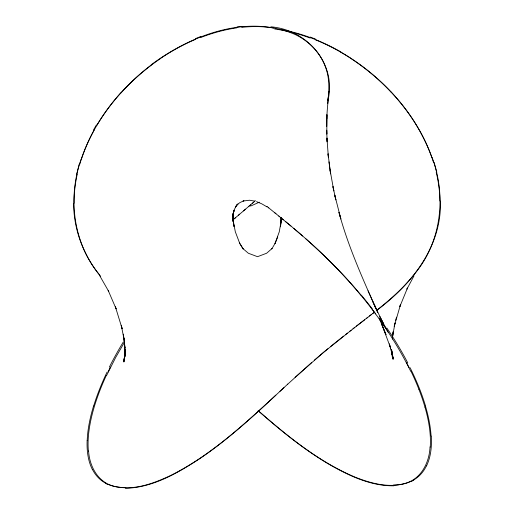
<?xml version="1.0" encoding="UTF-8"?>
<svg xmlns="http://www.w3.org/2000/svg" width="514" height="514" viewBox="0 0 514 514"><rect width="100%" height="100%" fill="white"/><g stroke="black" fill="none" stroke-linecap="round" stroke-linejoin="round"><path stroke-width="0.77" d="M281.197 217.602L281.177 221.45L281.286 217.441M440.369 201.109C442.027 246.636 411.187 284.872 376.409 310.591M326.731 126.412L326.904 114.661L326.82 134.09L326.705 130.177L327.135 141.838L326.936 137.996L328.407 157.605L328.054 153.808L330.598 173.88L328.947 161.833M326.846 118.785C327.045 101.746 331.883 84.103 325.645 67.54C320.607 52.878 309.01 41.094 295.126 34.489C246.63 13.64 191.118 35.158 151.193 64.764M281.274 217.364L280.471 226.745L281.242 220.731L279.243 231.891L275.086 243.379L275.375 242.846L271.81 248.924L272.073 248.5L266.631 253.241L257.52 256.692L248.339 253.248L242.807 248.5L243.077 248.86L239.402 242.826L243.077 248.86M327.752 103.597L328.825 91.415M392.336 339.15L393.146 331.761L392.632 336.13L395.022 322.901L394.206 326.409L400.534 304.468L399.866 306.556L407.467 288.02L406.921 289.125L414.046 275.755M430.032 446.955C429.421 461.97 421.653 478.046 406.555 482.999C389.58 488.499 371.41 483.52 355.38 477.249C318.995 461.951 288.039 436.669 258.523 410.969M327.765 100.481L328.427 96.002M327.887 100.641C336.985 63.871 307.134 29.69 270.846 26.812M125.12 354.274L123.919 361.972L125.108 351.994L124.433 358.83L125.101 349.045L124.497 360.539L124.741 346.719L125.03 352.379L124.022 338.283L124.953 347.901L124.407 342.735M125.088 354.39L123.598 361.76L125.185 354.435L124.202 358.483L125.133 354.795M76.657 174.304L79.156 164.384M81.116 159.289C67.52 197.678 73.142 242.974 99.395 274.72M395.523 320.646L396.557 317.164M277.483 237.635L277.733 237.012L275.086 243.379M106.642 375.387L115.676 357.455L124.516 342.157M108.049 371.924L110.478 366.99M236.613 205.047L234.32 209.609L232.932 214.422L234.082 210.142L233.003 215.096L233.87 210.509L233.073 215.539L233.484 212.076L233.022 221.251L233.105 215.764L233.195 221.206L233.099 219.099M236.01 206.127L235.406 207.2L237.95 203.962L236.658 205.214L239.678 202.741L243.925 200.698L243.077 201.038L249.496 200.235L254.681 201.09M93.619 129.804L96.388 124.96M279.969 391.315L283.94 387.633M275.857 395.137C243.507 425.052 210.515 455.455 170.815 475.392C152.986 483.77 132.496 491.435 112.688 485.923C97.589 481.56 89.436 465.857 88.588 451.029M287.776 384.08C259.525 410.339 231.512 437.208 199.451 458.867C177.208 473.323 152.645 487.657 125.397 488.3M287.557 384.324L311.625 362.563M295.068 377.372L323.505 352.398L354.891 327.341M255.432 200.666L243.507 210.907M252.143 203.512L253.736 202.143M314.356 360.16L327.913 348.704M233.131 219.761L235.502 217.737M248.84 206.352L250.517 204.919M234.712 218.405L239.652 214.19M238.355 215.289L245.538 209.172M330.374 346.68L343.596 336.085M376.653 310.392C390.929 298.994 404.807 286.812 415.954 272.24C441.622 240.359 446.358 195.198 432.049 157.368M372.753 313.482L374.41 312.178M373.941 312.557L352.945 328.819M369.476 316.052L371.108 314.774M345.569 334.543L347.483 333.046M366.238 318.571L367.857 317.318M349.347 331.601L351.165 330.194M364.619 319.824L356.388 326.165M250.575 206.088L259.326 202.195M411.335 481.515L413.731 480.134M195.455 38.64L200.672 36.539M237.005 26.959L242.068 26.349M393.923 485.794C370.44 486.167 348.511 475.463 328.6 464.052C303.189 448.966 280.246 430.154 258.105 410.68M271.546 27.769L273.718 28M279.115 29.247C300.889 32.806 321.713 41.017 340.853 51.882M310.218 37.053L315.474 39.07M256.512 201.623L261.71 203.801L267.074 206.917M105.492 483.333L107.921 484.625M268.636 207.791L275.928 213.715M266.843 206.332L268.803 207.932M274.585 212.623L279.635 216.728M278.8 216.053L290.943 226.051M281.036 217.878L283.355 219.78M285.778 221.765C312.994 244.034 338.732 268.25 361.156 295.396M293.667 228.338L302.65 236.029M305.92 238.894C348.261 276.236 385.558 320.209 410.59 371.069M100.667 276.359C83.724 256.043 73.688 229.97 73.63 203.435M372.155 309.216L375.708 313.932M379.184 318.686L385.918 328.317M99.408 275.176L108.737 291.464L108.178 290.404L116.113 308.856L115.406 306.813L122.139 328.722L121.259 325.253L123.893 338.495L123.296 334.158L124.433 343.082M388.051 332.14L379.82 316.708L383.56 324.071L374.481 305.284L377.739 312.383L368.043 290.789M406.587 362.678L409.105 367.587M372.843 301.615L376.01 308.708C362.081 277.226 347.882 245.66 338.951 212.314L340.859 218.983L334.755 195.076L335.835 199.914L332.963 186.563L333.811 190.945L330.059 169.954M239.697 243.302L235.322 231.775L233.118 220.557L234.005 226.565L233.105 218.662M379.338 318.513L386.014 334.717L381.465 323.46L390.666 348.132L389.329 343.898L393.364 358.92L391.25 349.295L393.037 359.254L391.841 350.728M434.105 162.418L436.791 172.229M391.848 350.876L392.433 357.937L392.092 352.765M233.022 217.126L232.938 215.591L233.003 216.992M391.951 352.52L391.983 354.075L391.964 352.63M340.763 52.107A151.829 104.381 38.4 0 1 369.303 71.729A153.487 106.456 38.5 0 1 386.464 87.181A155.459 108.705 38.4 0 1 394.296 95.456A157.188 110.767 38.2 0 1 414.271 121.67A159.34 113.093 38 0 1 419.655 130.646A161.557 115.425 37.7 0 1 431.844 157.374M151.322 64.957A153.5 107.317 -39.8 0 0 125.384 87.99A155.472 109.572 -39.8 0 0 110.587 105.132A157.181 111.583 -39.6 0 0 98.206 123.09A159.314 113.883 -39.4 0 0 88.447 141.318A161.569 116.286 -39.1 0 0 81.334 159.282M98.688 393.653A159.096 69.255 -53 0 1 106.308 375.458M98.707 393.647A157.168 69.242 -52.7 0 0 90.824 420.163A155.164 69.088 -52.3 0 0 89.301 428.509A153.487 68.966 -51.9 0 0 88.389 451.189M430.224 447.109A153.5 69.75 51 0 0 428.907 424.211A155.17 69.891 51.4 0 0 424.962 407.146M418.859 389.271A157.188 70.065 51.8 0 1 424.969 407.152M410.924 371.127A159.115 70.065 52.1 0 1 418.878 389.278M125.853 487.555A143.991 64.982 -48 0 1 108.126 484.361M105.608 483.192A147.903 67.443 -49.7 0 1 92.501 469.571M92.443 469.635A151.701 68.908 -51 0 1 87.142 440.402M87.2 440.382A155.344 69.589 -52 0 1 93.58 406.002M93.67 405.983A159.07 69.775 -52.8 0 1 107.079 372.091M109.341 367.15A164.827 69.84 -53.4 0 1 123.283 342.028M241.753 27.338A142.198 92.469 -36.7 0 1 270.415 27.557M200.73 37.509A146.06 97.326 -38.4 0 1 236.781 27.852M160.317 58.577A150.062 102.453 -39.5 0 1 195.545 39.347M120.803 93.137A153.692 106.79 -39.8 0 1 160.368 58.66M96.966 125.114A157.162 111.024 -39.7 0 1 120.662 93.047M79.702 164.364A161.859 116.209 -39.2 0 1 94.216 129.939M74.048 203.319A169.389 123.598 -37.9 0 1 77.209 174.252M411.129 481.265A143.991 65.766 47.2 0 1 393.467 485.068M426.472 465.8A147.91 68.233 48.8 0 1 413.629 480.012M431.285 436.129A151.72 69.705 50.1 0 1 426.53 465.87M425.451 406.099A155.196 70.309 51.2 0 1 431.079 436.007M410.095 367.722A159.089 70.604 51.9 0 1 425.56 406.169M386.83 327.99A164.865 70.649 52.5 0 1 407.718 362.8M361.348 295.145A175.82 69.949 52.8 0 1 372.399 309.03M274.688 29.002A146.053 96.491 37.1 0 1 310.18 38.036M315.397 39.784A150.056 101.631 38.1 0 1 350.966 58.429M350.933 58.493A153.673 105.942 38.4 0 1 391.141 92.212M391.218 92.16A157.168 110.163 38.3 0 1 415.511 123.675M415.479 123.688A161.544 114.956 37.9 0 1 433.495 162.398M436.219 172.184A169.363 122.647 36.6 0 1 439.939 200.993M281.351 221.521L281.222 217.634L281.351 221.521"/></g></svg>
